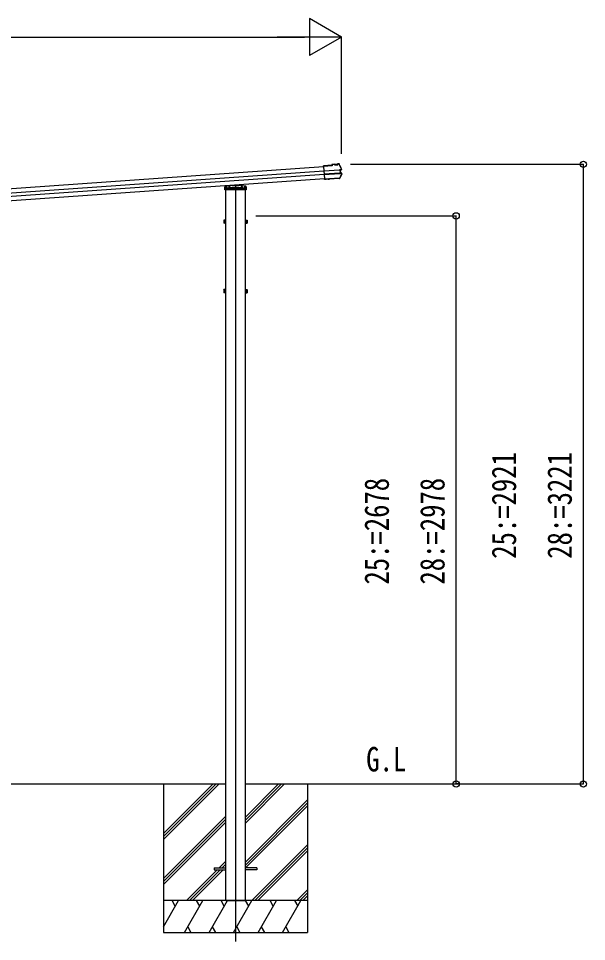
# Model space of a CAD drawing. Units: millimetres, scale not verified. Extents: x -14718 to 14718, y -10395 to 10395.
# Drawn here: x -4 to 2674, y -5580 to -1229 of the extents above; entities that cross this region are included whole.
import ezdxf
from ezdxf.enums import TextEntityAlignment as Align

# ---------------------------------------------------------------- set-up
doc = ezdxf.new("R2010")
doc.units = ezdxf.units.MM
doc.header["$LTSCALE"] = 50
for name, color, linetype in [('0-2_USER1', 3, 'Continuous'), ('0-3_YKK_12', 2, 'Continuous'), ('0-4_YKK_13', 4, 'Continuous'), ('0-5_YKK_A1', 4, 'Continuous'), ('0-6_YKK_D', 6, 'Continuous')]:
    doc.layers.add(name, color=color, linetype=linetype)
doc.styles.add('ＭＳ ゴシック', font='')
doc.styles.get('ＭＳ ゴシック').set_extended_font_data('MS Gothic')

msp = doc.modelspace()

# ---------------------------------------------------------------- linework, layer by layer
at = {"layer": '0-3_YKK_12'}
msp.add_line((1019.39, -2013.54), (1019.39, -5580.37), dxfattribs=at)
at = {"layer": '0-4_YKK_13'}
for p, q in [((1506, -1914.47), (1500.83, -1914.83)), ((1473.9, -1921.13), (1434.6, -1923.87)), ((1434.7, -1925.37), (1434.6, -1923.87)), ((1434.7, -1925.37), (1475.5, -1922.52)), ((1434.75, -1926.11), (1434.7, -1925.37)), ((1434.82, -1927.07), (1434.75, -1926.11)), ((1434.82, -1927.07), (1438.86, -1984.93)), ((1436.19, -1946.66), (1436.27, -1947.83)), ((1436.27, -1947.83), (1509.18, -1942.73)), ((1509.26, -1943.96), (1436.36, -1949.06)), ((1510.23, -1957.83), (1437.33, -1962.93)), ((1486.46, -1915.84), (1473.59, -1916.74)), ((1473.59, -1916.74), (1473.9, -1921.13)), ((1486.57, -1917.34), (1475.19, -1918.13)), ((1475.5, -1922.52), (1475.19, -1918.13)), ((1475.19, -1918.13), (1475.77, -1918.72)), ((1476.22, -1923.14), (1475.5, -1922.52)), ((1486.58, -1917.37), (1485.27, -1917.46)), ((1485.27, -1917.46), (1485.41, -1919.42)), ((1485.41, -1919.42), (1502.37, -1918.23)), ((1486.57, -1917.34), (1486.46, -1915.84)), ((1486.46, -1915.84), (1486.66, -1916.44)), ((1486.57, -1917.34), (1486.58, -1917.37)), ((1486.58, -1917.37), (1486.61, -1917.83)), ((1500.96, -1916.83), (1486.61, -1917.83)), ((1490.79, -1917.54), (1490.9, -1919.03)), ((1496.88, -1918.62), (1496.78, -1917.12)), ((1500.71, -1915.45), (1500.83, -1914.83)), ((1500.96, -1916.83), (1500.93, -1916.36)), ((1502.37, -1918.23), (1502.23, -1916.27)), ((1510.67, -1942.63), (1511.58, -1942.56)), ((1511.03, -1943.95), (1511.55, -1943.92)), ((1517.49, -1940.98), (1511.58, -1942.56)), ((1511.58, -1942.56), (1512.72, -1958.89)), ((1512.5, -1957.56), (1511.99, -1957.6)), ((1512.25, -1943.76), (1513.17, -1943.69)), ((1513.22, -1957.62), (1514.14, -1957.56)), ((1437.41, -1964.16), (1510.32, -1959.06)), ((1438.96, -1986.36), (1438.86, -1984.93)), ((1438.96, -1986.36), (1439, -1986.82)), ((1446.48, -1986.29), (1439, -1986.82)), ((1455.76, -1985.65), (1446.48, -1986.29)), ((1446.56, -1987.4), (1446.48, -1986.29)), ((1446.58, -1987.79), (1446.56, -1987.4)), ((1455.76, -1985.65), (1455.93, -1985.27)), ((1455.86, -1987.14), (1456.03, -1986.76)), ((1455.93, -1985.27), (1461.92, -1984.85)), ((1455.93, -1985.27), (1456.03, -1986.76)), ((1456.03, -1986.76), (1462.02, -1986.35)), ((1461.92, -1984.85), (1462.14, -1985.2)), ((1509.2, -1981.91), (1462.14, -1985.2)), ((1462.14, -1985.2), (1462.25, -1986.7)), ((1508.39, -1983.47), (1462.25, -1986.7)), ((1511.22, -1958.94), (1511.44, -1958.93)), ((1511.81, -1958.96), (1512.72, -1958.89)), ((1512.72, -1958.89), (1518.77, -1959.64)), ((969.52, -2027.54), (970.04, -2019.03)), ((970.45, -2026.6), (1019.39, -2023.18)), ((970.52, -2026.61), (970.58, -2026.61)), ((970.58, -2026.61), (1068.2, -2026.61)), ((970.97, -2018.09), (1019.39, -2014.71)), ((972.42, -2029.41), (977.39, -2029.41)), ((972.46, -2028.61), (976.19, -2028.61)), ((972.47, -2028.46), (972.99, -2019.96)), ((1019.39, -2016.71), (972.99, -2019.96)), ((997.89, -2026.69), (973.48, -2028.39)), ((976.19, -2019.73), (976.19, -2033.38)), ((976.19, -2028.61), (977.39, -2028.61)), ((976.19, -2033.38), (977.19, -2035.11)), ((977.19, -2035.11), (977.39, -2035.11)), ((977.39, -2019.65), (977.39, -2028.12)), ((977.39, -2028.12), (977.39, -2035.11)), ((977.39, -2028.61), (978.89, -2028.61)), ((977.39, -2035.11), (982.39, -2035.11)), ((978.89, -2028.02), (978.89, -2035.11)), ((978.89, -2028.61), (1059.89, -2028.61)), ((981.99, -2028.61), (981.99, -2035.11)), ((982.12, -2028.61), (982.12, -2035.11)), ((982.39, -2027.77), (982.39, -2033.38)), ((982.39, -2033.38), (985.39, -2033.38)), ((982.39, -2035.11), (982.39, -2033.38)), ((985.39, -2035.11), (982.39, -2035.11)), ((985.39, -2027.56), (985.39, -2033.38)), ((985.39, -2033.38), (985.39, -2035.11)), ((985.39, -2035.11), (1053.39, -2035.11)), ((988.63, -2027.55), (988.69, -2026.61)), ((988.69, -2026.61), (989.32, -2016.36)), ((990.05, -2037.11), (990.17, -2035.11)), ((990.57, -2028.61), (990.17, -2035.11)), ((991.33, -2016.22), (990.57, -2028.61)), ((993.39, -2026.61), (993.39, -2028.61)), ((997.89, -2026.69), (999.39, -2026.58)), ((997.89, -2029.41), (997.89, -2026.69)), ((999.39, -2029.41), (997.89, -2029.41)), ((1019.39, -2025.18), (999.39, -2026.58)), ((999.39, -2026.58), (999.39, -2029.41)), ((1019.39, -2014.71), (1067.81, -2018.09)), ((1019.39, -2014.71), (1019.39, -2015.65)), ((1065.78, -2019.96), (1019.39, -2016.71)), ((1019.39, -2023.18), (1068.33, -2026.6)), ((1019.39, -2023.18), (1019.39, -2024.12)), ((1039.39, -2026.58), (1019.39, -2025.18)), ((1019.46, -2017.93), (1019.46, -2035.93)), ((1039.39, -2029.41), (1039.39, -2026.58)), ((1039.39, -2026.58), (1040.89, -2026.69)), ((1039.39, -2029.41), (1040.89, -2029.41)), ((1040.89, -2026.69), (1040.89, -2029.41)), ((1065.3, -2028.39), (1040.89, -2026.69)), ((1045.39, -2028.61), (1045.39, -2026.61)), ((1047.21, -2012.31), (1048.21, -2028.61)), ((1048.21, -2028.61), (1048.61, -2035.11)), ((1048.61, -2035.11), (1048.73, -2037.11)), ((1049.21, -2012.17), (1049.49, -2016.81)), ((1049.49, -2016.81), (1050.09, -2026.61)), ((1050.09, -2026.61), (1050.15, -2027.55)), ((1053.39, -2027.56), (1053.39, -2033.38)), ((1053.39, -2033.38), (1056.39, -2033.38)), ((1056.39, -2027.77), (1056.39, -2033.38)), ((1056.39, -2033.38), (1056.39, -2035.11)), ((1056.39, -2035.11), (1061.39, -2035.11)), ((1056.66, -2028.61), (1056.66, -2035.11)), ((1056.79, -2028.61), (1056.79, -2035.11)), ((1059.89, -2028.02), (1059.89, -2035.11)), ((1059.89, -2028.61), (1061.39, -2028.61)), ((1061.39, -2019.65), (1061.39, -2028.12)), ((1061.39, -2028.12), (1061.39, -2035.11)), ((1061.39, -2028.61), (1062.59, -2028.61)), ((1061.39, -2029.41), (1066.36, -2029.41)), ((1061.39, -2035.11), (1061.59, -2035.11)), ((1061.59, -2035.11), (1062.59, -2033.38)), ((1062.59, -2019.73), (1062.59, -2033.38)), ((1062.59, -2028.61), (1066.31, -2028.61)), ((1065.78, -2019.96), (1066.3, -2028.46)), ((1068.2, -2026.61), (1068.26, -2026.61)), ((1068.73, -2019.03), (1069.25, -2027.54)), ((964.19, -2180.41), (964.77, -2179.4)), ((964.19, -2180.41), (964.19, -2193.41)), ((964.19, -2193.41), (964.77, -2194.41)), ((969.69, -2179.4), (964.77, -2179.4)), ((969.69, -2183.16), (964.77, -2183.16)), ((969.69, -2190.66), (964.77, -2190.66)), ((969.69, -2194.41), (964.77, -2194.41)), ((969.68, -2187.21), (971.29, -2187.21)), ((969.69, -2179.2), (969.69, -2194.21)), ((971.29, -2179.66), (969.69, -2179.66)), ((969.69, -2182.71), (969.69, -2190.71)), ((969.69, -2186.21), (971.29, -2186.21)), ((969.69, -2193.76), (971.29, -2193.76)), ((971.29, -2186.21), (971.29, -2179.66)), ((971.29, -2193.76), (971.29, -2187.21)), ((1067.49, -2179.66), (1069.09, -2179.66)), ((1067.49, -2186.21), (1067.49, -2179.66)), ((1069.09, -2186.21), (1067.49, -2186.21)), ((1069.1, -2187.21), (1067.49, -2187.21)), ((1067.49, -2193.76), (1067.49, -2187.21)), ((1069.09, -2193.76), (1067.49, -2193.76)), ((1069.09, -2179.2), (1074.01, -2179.2)), ((1069.09, -2179.2), (1069.09, -2194.21)), ((1069.09, -2182.71), (1069.09, -2190.71)), ((1069.09, -2182.96), (1074.01, -2182.96)), ((1069.09, -2190.46), (1074.01, -2190.46)), ((1069.09, -2194.21), (1074.01, -2194.21)), ((1074.59, -2180.21), (1074.01, -2179.2)), ((1074.59, -2193.21), (1074.01, -2194.21)), ((1074.59, -2180.21), (1074.59, -2193.21)), ((964.19, -2507.71), (964.77, -2506.7)), ((964.19, -2507.71), (964.19, -2520.71)), ((964.19, -2520.71), (964.77, -2521.71)), ((969.69, -2506.7), (964.77, -2506.7)), ((969.69, -2510.46), (964.77, -2510.46)), ((969.69, -2517.96), (964.77, -2517.96)), ((969.69, -2521.71), (964.77, -2521.71)), ((969.68, -2514.51), (971.29, -2514.51)), ((969.69, -2506.5), (969.69, -2521.51)), ((971.29, -2506.96), (969.69, -2506.96)), ((969.69, -2510.01), (969.69, -2518.01)), ((969.69, -2513.51), (971.29, -2513.51)), ((969.69, -2521.06), (971.29, -2521.06)), ((971.29, -2513.51), (971.29, -2506.96)), ((971.29, -2521.06), (971.29, -2514.51)), ((1067.49, -2506.96), (1069.09, -2506.96)), ((1067.49, -2513.51), (1067.49, -2506.96)), ((1069.09, -2513.51), (1067.49, -2513.51)), ((1069.1, -2514.51), (1067.49, -2514.51)), ((1067.49, -2521.06), (1067.49, -2514.51)), ((1069.09, -2521.06), (1067.49, -2521.06)), ((1069.09, -2506.5), (1074.01, -2506.5)), ((1069.09, -2506.5), (1069.09, -2521.51)), ((1069.09, -2510.01), (1069.09, -2518.01)), ((1069.09, -2510.26), (1074.01, -2510.26)), ((1069.09, -2517.76), (1074.01, -2517.76)), ((1069.09, -2521.51), (1074.01, -2521.51)), ((1074.59, -2507.51), (1074.01, -2506.5)), ((1074.59, -2520.51), (1074.01, -2521.51)), ((1074.59, -2507.51), (1074.59, -2520.51)), ((919.39, -5233), (972.89, -5233)), ((1119.39, -5233), (1065.89, -5233))]:
    msp.add_line(p, q, dxfattribs=at)
for points in [[(1506.43, -1915.95), (1500.93, -1916.33), (1500.83, -1914.83)], [(1502.23, -1916.27), (1500.93, -1916.36), (1500.93, -1916.33)], [(1507.58, -1916.6), (1513.1, -1927.82), (1518.34, -1939.19)], [(1517.88, -1942.43), (1513.17, -1943.69), (1514.14, -1957.56), (1518.95, -1958.15)], [(1446.56, -1987.4), (1439.07, -1987.92), (1439, -1986.82)], [(1446.58, -1987.79), (1439.1, -1988.32), (1439.07, -1987.92)], [(1455.76, -1985.65), (1455.86, -1987.14), (1446.58, -1987.79)], [(1461.92, -1984.85), (1462.02, -1986.35), (1462.25, -1986.7)], [(1519.77, -1961.5), (1514.61, -1971.76), (1509.2, -1981.91)], [(1068.84, -2037.11), (969.94, -2037.11), (968.94, -2037.11), (969.52, -2027.54)], [(973.48, -2028.39), (972.47, -2028.46), (971.94, -2037.11)], [(1056.39, -2035.11), (1053.39, -2035.11), (1053.39, -2033.38)], [(1066.83, -2037.11), (1066.3, -2028.46), (1065.3, -2028.39)], [(1069.25, -2027.54), (1069.84, -2037.11), (1068.84, -2037.11)], [(919.39, -5233), (919.39, -5242), (972.89, -5242)], [(1119.39, -5233), (1119.39, -5242), (1065.89, -5242)]]:
    msp.add_lwpolyline(points, dxfattribs=at)
for points in [[(972.89, -2195.21), (972.89, -2178.21), (971.29, -2178.21), (971.29, -2195.21)], [(1065.89, -2195.21), (1065.89, -2178.21), (1067.49, -2178.21), (1067.49, -2195.21)], [(972.89, -2522.51), (972.89, -2505.51), (971.29, -2505.51), (971.29, -2522.51)], [(1065.89, -2522.51), (1065.89, -2505.51), (1067.49, -2505.51), (1067.49, -2522.51)]]:
    msp.add_lwpolyline(points, close=True, dxfattribs=at)
for centre, radius, start, end in [((1506.22, -1917.65), 3.19, 26.86597, 94.02466), ((1506.51, -1917.14), 1.2, 26.89869, 94.02902), ((1061.24, -2143.04), 502, 24.03393, 26.8619), ((1517.15, -1939.72), 1.3, 285.12702, 24.10936), ((1517.16, -1939.72), 2.8, 285, 24.03393), ((1518.61, -1960.93), 2.8, 333.93986, 83), ((1508.16, -1980.29), 3.19, 273.987, 331.41712), ((1070.16, -1741.62), 502, 331.41438, 333.93986), ((1518.6, -1960.93), 1.3, 333.87402, 82.86161), ((970.52, -2027.6), 1, 94, 176.5), ((970.52, -2027.61), 1, 90, 176.5), ((971.04, -2019.09), 1, 94, 176.5), ((1067.74, -2019.09), 1, 3.5, 86), ((1068.26, -2027.61), 1, 3.5, 90), ((1068.26, -2027.6), 1, 3.5, 86), ((967.51, -2181.28), 3.32, 145.61575, 214.38425), ((976.61, -2186.91), 12.42, 162.41205, 197.58795), ((967.51, -2192.54), 3.32, 145.61575, 214.38425), ((1071.27, -2181.08), 3.32, 325.61575, 34.38425), ((1062.17, -2186.71), 12.42, 342.41205, 17.58795), ((1071.27, -2192.34), 3.32, 325.61575, 34.38425), ((967.51, -2508.58), 3.32, 145.61575, 214.38425), ((976.61, -2514.21), 12.42, 162.41205, 197.58795), ((967.51, -2519.84), 3.32, 145.61575, 214.38425), ((1071.27, -2508.38), 3.32, 325.61575, 34.38425), ((1062.17, -2514.01), 12.42, 342.41205, 17.58795), ((1071.27, -2519.64), 3.32, 325.61575, 34.38425)]:
    msp.add_arc(centre, radius, start, end, dxfattribs=at)
for centre, major_axis, ratio, start_param, end_param in [((1475.85, -1919.91), (-0.08, 1.2), 0.052408, 5.1044164, 6.2220988), ((1465.04, -2111.9), (-34.91, 499.28), 0.052408, 5.0964197, 5.1044164), ((1486.88, -1919.62), (-0.22, 3.19), 0.016053, 5.3122341, 6.2220988), ((1500.93, -1918.64), (-0.22, 3.19), 0.016053, 0.0610865, 0.9709512), ((1509.2, -1943.02), (1.5, 0.1), 0.19438, 0.8222243, 1.5707963), ((1509.31, -1944.55), (2.99, 0.21), 0.19438, 0.9410649, 1.5707963), ((1509.2, -1943.02), (1.48, 0.4), 0.014741, 0.0756738, 0.8193583), ((1510.19, -1957.25), (2.99, 0.21), 0.19438, 4.712389, 5.3421204), ((1509.31, -1944.55), (2.95, 0.79), 0.014741, 0.0756738, 0.7041788), ((1510.19, -1957.25), (3.03, -0.37), 0.014741, 5.5790065, 6.2075115), ((1510.3, -1958.77), (1.5, 0.1), 0.19438, 4.712389, 5.3570179), ((1510.3, -1958.77), (1.52, -0.19), 0.014741, 5.567803, 6.2075115)]:
    msp.add_ellipse(centre, major_axis=major_axis, ratio=ratio, start_param=start_param, end_param=end_param, dxfattribs=at)
at = {"layer": '0-5_YKK_A1'}
for p, q in [((-2262.69, -2185.6), (1434.82, -1927.06)), ((-2261.27, -2205.91), (1436.24, -1947.37)), ((1437.44, -1964.59), (-2260.06, -2223.14)), ((1438.86, -1984.9), (-2258.64, -2243.45)), ((972.89, -4837.5), (972.89, -2036.61)), ((1065.89, -4837.5), (1065.89, -2036.61)), ((-1480.93, -4837.5), (972.89, -4837.5)), ((679.39, -4837.5), (679.39, -5537.5)), ((679.39, -5071.48), (913.37, -4837.5)), ((679.39, -5085.62), (927.51, -4837.5)), ((679.39, -5099.76), (941.65, -4837.5)), ((972.89, -5387.5), (972.89, -4837.5)), ((1065.89, -4837.5), (2072.9, -4837.5)), ((1065.89, -5021.63), (1250.02, -4837.5)), ((1065.89, -5007.49), (1235.88, -4837.5)), ((1065.89, -4993.35), (1221.74, -4837.5)), ((1359.39, -4837.5), (1359.39, -5537.5)), ((1065.89, -5205.48), (1359.39, -4911.98)), ((1065.89, -5219.62), (1359.39, -4926.12)), ((1066.65, -5233), (1359.39, -4940.26)), ((679.39, -5283.61), (972.89, -4990.11)), ((679.39, -5297.75), (972.89, -5004.25)), ((679.39, -5311.89), (972.89, -5018.4)), ((1096, -5387.5), (1359.39, -5124.11)), ((1110.14, -5387.5), (1359.39, -5138.25)), ((1124.28, -5387.5), (1359.39, -5152.39)), ((942.13, -5233), (972.89, -5202.24)), ((956.27, -5233), (972.89, -5216.38)), ((787.63, -5387.5), (933.13, -5242)), ((801.77, -5387.5), (947.27, -5242)), ((815.92, -5387.5), (961.42, -5242)), ((1308.13, -5387.5), (1359.39, -5336.24)), ((1322.27, -5387.5), (1359.39, -5350.38)), ((1359.39, -5387.5), (679.39, -5387.5)), ((679.39, -5510.73), (750.54, -5387.5)), ((735.54, -5413.48), (720.54, -5387.5)), ((779.41, -5537.5), (866.01, -5387.5)), ((851.01, -5413.48), (836.01, -5387.5)), ((894.88, -5537.5), (981.48, -5387.5)), ((966.48, -5413.48), (951.48, -5387.5)), ((1010.35, -5537.5), (1096.95, -5387.5)), ((1081.95, -5413.48), (1066.95, -5387.5)), ((1125.82, -5537.5), (1212.42, -5387.5)), ((1197.42, -5413.48), (1182.42, -5387.5)), ((1241.29, -5537.5), (1327.89, -5387.5)), ((1297.89, -5387.5), (1312.89, -5413.48)), ((1336.42, -5387.5), (1359.39, -5364.53)), ((794.4, -5511.52), (809.4, -5537.5)), ((909.88, -5511.52), (924.87, -5537.5)), ((1025.35, -5511.52), (1040.34, -5537.5)), ((1140.81, -5511.52), (1155.81, -5537.5)), ((1256.28, -5511.52), (1271.28, -5537.5)), ((679.39, -5537.5), (1359.39, -5537.5))]:
    msp.add_line(p, q, dxfattribs=at)
msp.add_lwpolyline([(972.89, -5387.5), (1065.89, -5387.5), (1065.89, -4837.5)], dxfattribs=at)
at = {"layer": '0-6_YKK_D'}
for p, q in [((1519.39, -1316.37), (1367.83, -1228.87)), ((1367.83, -1228.87), (1367.83, -1403.87)), ((-2202.39, -1316.37), (1344.39, -1316.37)), ((1519.39, -1316.37), (1216.28, -1316.37)), ((1519.39, -1316.37), (1367.83, -1403.87)), ((1519.39, -1867.64), (1519.39, -1315.37)), ((1561.38, -1916.37), (2660.39, -1916.37)), ((2659.39, -4837.5), (2659.39, -1916.37)), ((1115.89, -2159.41), (2060.39, -2159.41)), ((2059.39, -4837.5), (2059.39, -2159.41)), ((2071.9, -4837.5), (2058.39, -4837.5)), ((2073.9, -4837.5), (2660.39, -4837.5))]:
    msp.add_line(p, q, dxfattribs=at)
for centre in [(2659.39, -1916.37), (2059.39, -2159.41), (2059.39, -4837.5), (2659.39, -4837.5)]:
    msp.add_circle(centre, 14.88, dxfattribs=at)

# ---------------------------------------------------------------- texts
at = {"layer": '0-2_USER1', "style": 'ＭＳ ゴシック', "width": 0.8}
msp.add_text('G.L', height=115.5, dxfattribs=at).set_placement((1635.44, -4813.23), align=Align.BOTTOM_LEFT)
at = {"layer": '0-6_YKK_D', "style": 'ＭＳ ゴシック', "width": 0.8}
for s, p in [('25:=2921', (2376.89, -3775.93)), ('28:=3221', (2639.39, -3775.93)), ('25:=2678', (1776.89, -3897.45)), ('28:=2978', (2039.39, -3897.45))]:
    msp.add_text(s, height=115.5, rotation=90, dxfattribs=at).set_placement(p, align=Align.BOTTOM_LEFT)

doc.saveas('drawing.dxf')
